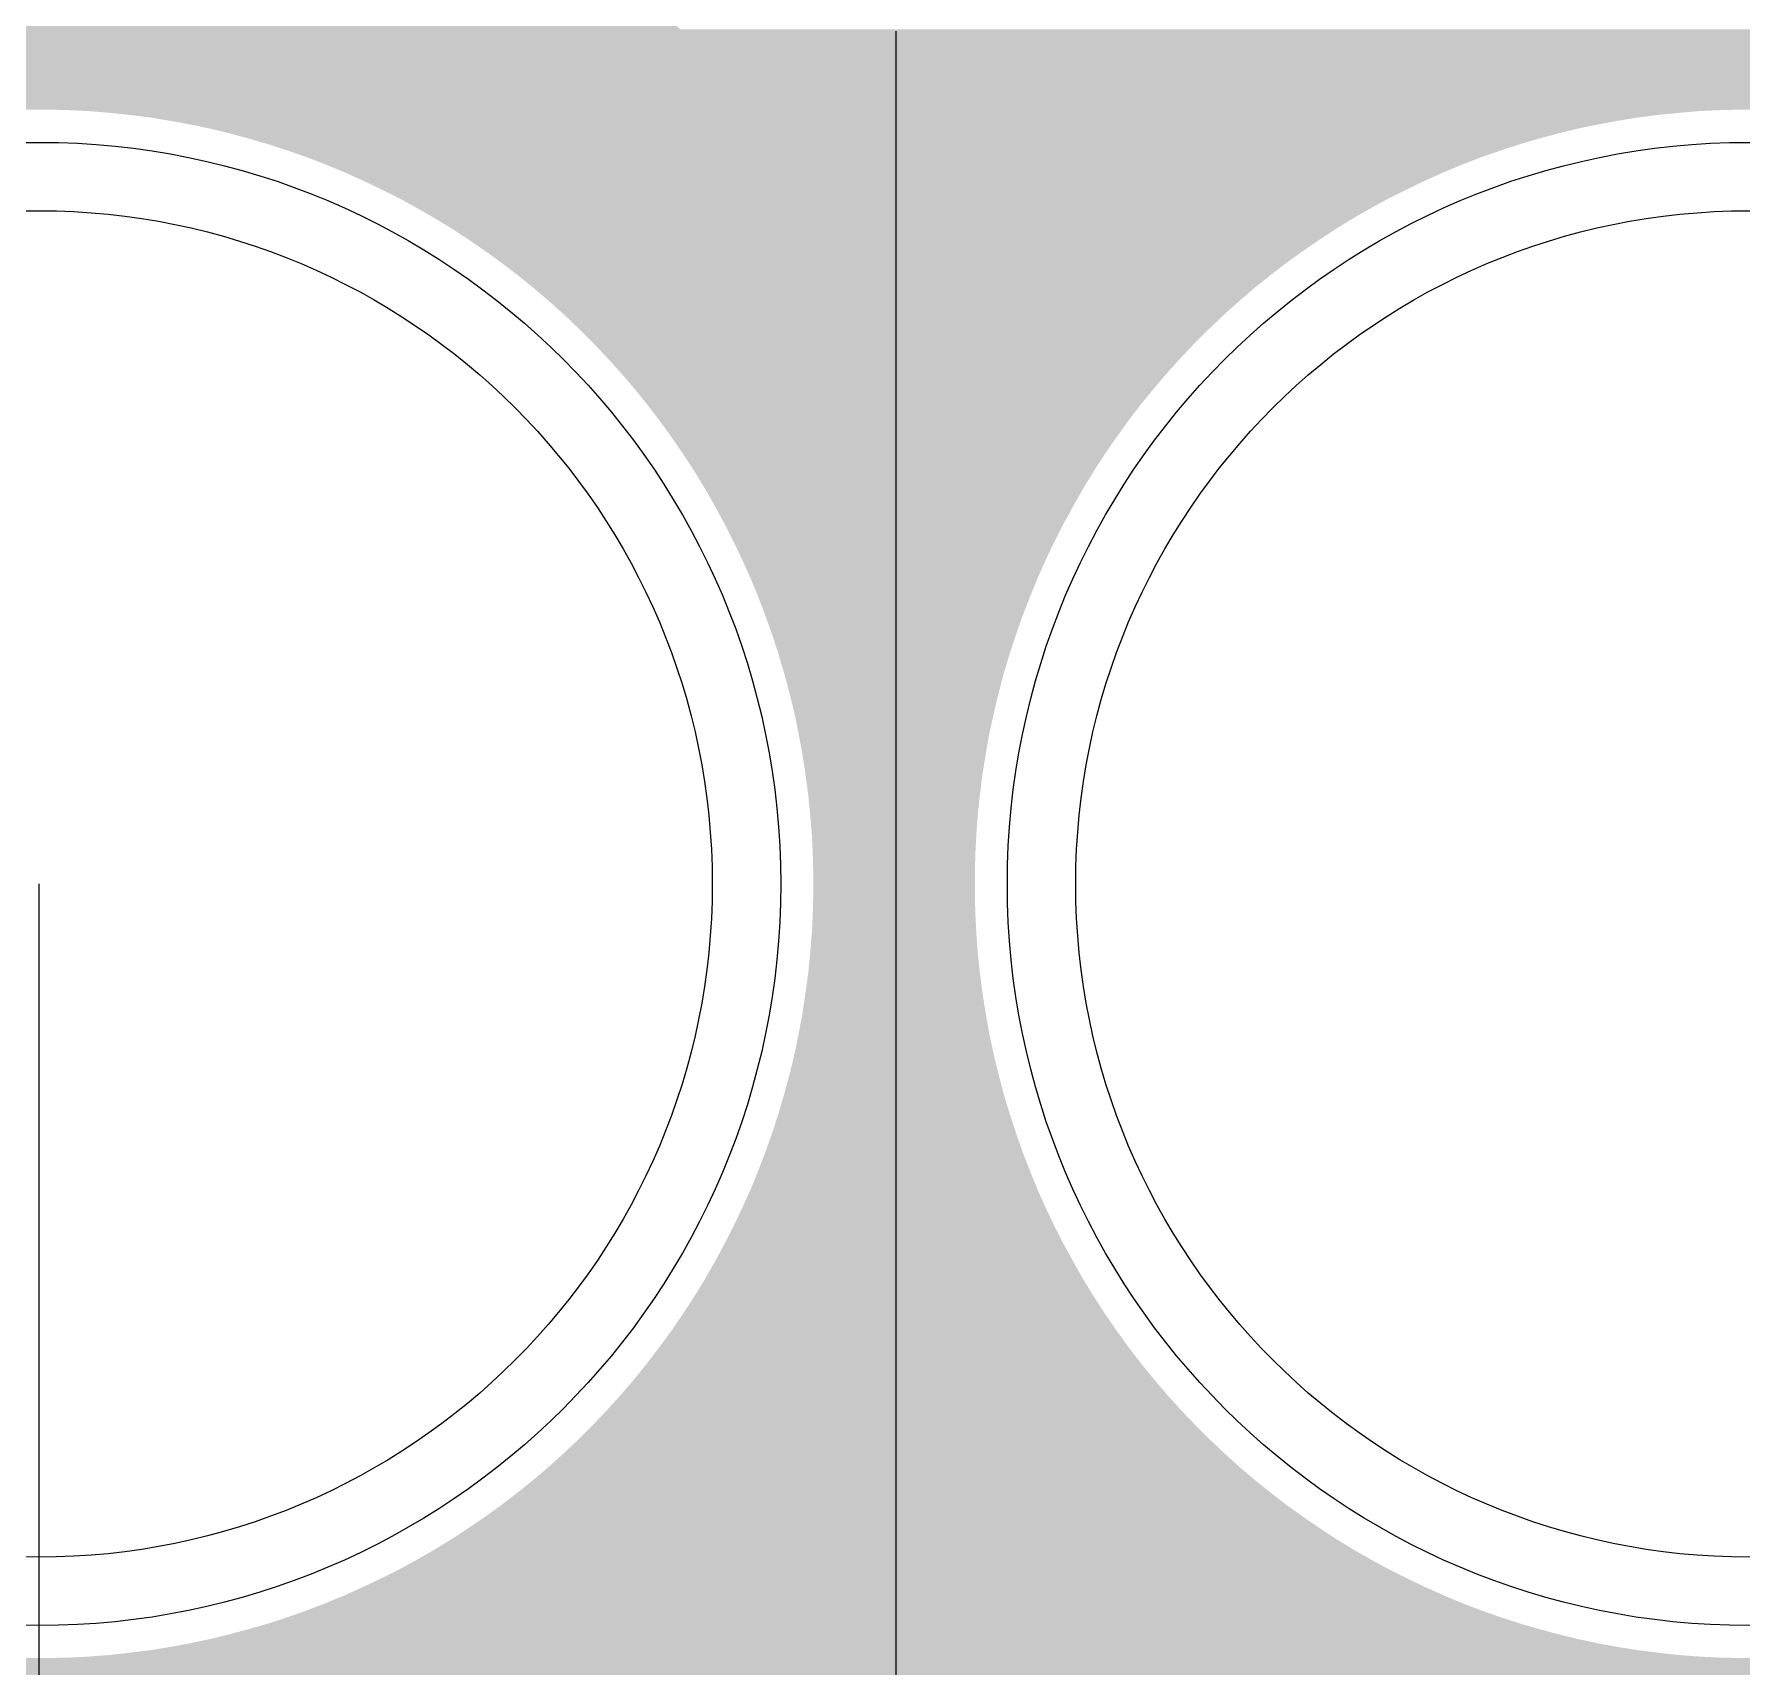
# Model space of a CAD drawing. Header units: millimetres. Extents: x 0 to 210, y 0 to 297.
# Drawn here: x 116.229 to 118.766, y 222.236 to 224.661 of the extents above; entities that cross this region are included whole.
import ezdxf

# ---------------------------------------------------------------- set-up
doc = ezdxf.new("R2010")
doc.units = ezdxf.units.MM
for name, pattern in [('K5LT32768', [0]), ('K5LT32769', [0]), ('K5LT32771', [0]), ('K5LT32773', [0])]:
    doc.linetypes.add(name, pattern=pattern)

# ---------------------------------------------------------------- blocks, each defined once
blk = doc.blocks.new('U9')
at = {"color": 7, "linetype": 'K5LT32768', "lineweight": 18}
blk.add_circle((116.2364, 223.3985), 1, dxfattribs=at)
blk = doc.blocks.new('U10')
at = {"color": 7, "linetype": 'K5LT32768', "lineweight": 18}
blk.add_circle((118.7764, 223.3985), 1, dxfattribs=at)
blk = doc.blocks.new('U140')
at = {"color": 1, "linetype": 'K5LT32771', "lineweight": 18, "true_color": 0xff0000}
blk.add_circle((116.2364, 223.3985), 1.1016, dxfattribs=at)
blk = doc.blocks.new('U141')
at = {"color": 1, "linetype": 'K5LT32771', "lineweight": 18, "true_color": 0xff0000}
blk.add_circle((118.7764, 223.3985), 1.1016, dxfattribs=at)
blk = doc.blocks.new('U242')
at = {"color": 3, "linetype": 'K5LT32773', "lineweight": 18, "true_color": 0x00ff00}
blk.add_circle((116.2364, 223.3985), 1, dxfattribs=at)
blk = doc.blocks.new('U243')
at = {"color": 3, "linetype": 'K5LT32773', "lineweight": 18, "true_color": 0x00ff00}
blk.add_circle((118.7764, 223.3985), 1, dxfattribs=at)
blk = doc.blocks.new('U306')
at = {"color": 1, "linetype": 'K5LT32771', "lineweight": 18, "true_color": 0xff0000}
blk.add_circle((116.2364, 223.3985), 1.1016, dxfattribs=at)
blk = doc.blocks.new('U307')
at = {"color": 1, "linetype": 'K5LT32771', "lineweight": 18, "true_color": 0xff0000}
blk.add_circle((118.7764, 223.3985), 1.1016, dxfattribs=at)

msp = doc.modelspace()

# ---------------------------------------------------------------- hatches: boundary and pattern name
for points in [[(115.1807, 224.572), (115.1807, 224.6795), (117.1772, 224.6795), (117.2846, 224.572)], [(117.735, 224.5487), (117.735, 224.6652), (119.6071, 224.6652), (119.7237, 224.5487)], [(115.1807, 224.5487), (115.1807, 224.572), (117.2846, 224.572), (117.2846, 224.5487)], [(116.2816, 224.5479), (116.2516, 224.5487), (117.2846, 224.5487), (117.2846, 224.5479)], [(116.3118, 224.5464), (116.2816, 224.5479), (117.2846, 224.5479), (117.2846, 224.5464)], [(116.3418, 224.5438), (116.3118, 224.5464), (117.2846, 224.5464), (117.2846, 224.5438)], [(116.3715, 224.5408), (116.3418, 224.5438), (117.2846, 224.5438), (117.2846, 224.5408)], [(117.735, 224.5479), (117.735, 224.5487), (118.7614, 224.5487), (118.7314, 224.5479)], [(117.735, 224.5464), (117.735, 224.5479), (118.7314, 224.5479), (118.7012, 224.5464)], [(117.735, 224.5438), (117.735, 224.5464), (118.7012, 224.5464), (118.6712, 224.5438)], [(117.735, 224.5408), (117.735, 224.5438), (118.6712, 224.5438), (118.6412, 224.5408)], [(116.4015, 224.537), (116.3715, 224.5408), (117.2846, 224.5408), (117.2846, 224.537)], [(116.4312, 224.5321), (116.4015, 224.537), (117.2846, 224.537), (117.2846, 224.5321)], [(116.4609, 224.5266), (116.4312, 224.5321), (117.2846, 224.5321), (117.2846, 224.5266)], [(116.4904, 224.5205), (116.4609, 224.5266), (117.2846, 224.5266), (117.2846, 224.5205)], [(116.5196, 224.5134), (116.4904, 224.5205), (117.2846, 224.5205), (117.2846, 224.5134)], [(117.735, 224.537), (117.735, 224.5408), (118.6412, 224.5408), (118.6115, 224.537)], [(117.735, 224.5321), (117.735, 224.537), (118.6115, 224.537), (118.5818, 224.5321)], [(117.735, 224.5266), (117.735, 224.5321), (118.5818, 224.5321), (118.5521, 224.5266)], [(117.735, 224.5205), (117.735, 224.5266), (118.5521, 224.5266), (118.5226, 224.5205)], [(117.735, 224.5134), (117.735, 224.5205), (118.5226, 224.5205), (118.4934, 224.5134)], [(116.5485, 224.5055), (116.5196, 224.5134), (117.2846, 224.5134), (117.2846, 224.5055)], [(116.5775, 224.4971), (116.5485, 224.5055), (117.2846, 224.5055), (117.2846, 224.4971)], [(116.6062, 224.4877), (116.5775, 224.4971), (117.2846, 224.4971), (117.2846, 224.4877)], [(117.735, 224.5055), (117.735, 224.5134), (118.4934, 224.5134), (118.4642, 224.5055)], [(117.735, 224.4971), (117.735, 224.5055), (118.4642, 224.5055), (118.4355, 224.4971)], [(117.735, 224.4877), (117.735, 224.4971), (118.4355, 224.4971), (118.4068, 224.4877)], [(116.6344, 224.4778), (116.6062, 224.4877), (117.2846, 224.4877), (117.2846, 224.4778)], [(116.6626, 224.4669), (116.6344, 224.4778), (117.2846, 224.4778), (117.2846, 224.4669)], [(116.6905, 224.4554), (116.6626, 224.4669), (117.2846, 224.4669), (117.2846, 224.4554)], [(117.735, 224.4778), (117.735, 224.4877), (118.4068, 224.4877), (118.3783, 224.4778)], [(117.735, 224.4669), (117.735, 224.4778), (118.3783, 224.4778), (118.3501, 224.4669)], [(117.735, 224.4554), (117.735, 224.4669), (118.3501, 224.4669), (118.3225, 224.4554)], [(116.7179, 224.443), (116.6905, 224.4554), (117.2846, 224.4554), (117.2846, 224.443)], [(116.7451, 224.43), (116.7179, 224.443), (117.2846, 224.443), (117.2846, 224.43)], [(117.735, 224.443), (117.735, 224.4554), (118.3225, 224.4554), (118.295, 224.443)], [(117.735, 224.43), (117.735, 224.443), (118.295, 224.443), (118.2679, 224.43)], [(116.772, 224.4166), (116.7451, 224.43), (117.2846, 224.43), (117.2846, 224.4166)], [(116.7985, 224.4021), (116.772, 224.4166), (117.2846, 224.4166), (117.2846, 224.4021)], [(117.735, 224.4166), (117.735, 224.43), (118.2679, 224.43), (118.2409, 224.4166)], [(117.735, 224.4021), (117.735, 224.4166), (118.2409, 224.4166), (118.2145, 224.4021)], [(116.8244, 224.3871), (116.7985, 224.4021), (117.2846, 224.4021), (117.2846, 224.3871)], [(117.735, 224.3871), (117.735, 224.4021), (118.2145, 224.4021), (118.1883, 224.3871)], [(116.8503, 224.3714), (116.8244, 224.3871), (117.2846, 224.3871), (117.2846, 224.3714)], [(116.8754, 224.3549), (116.8503, 224.3714), (117.2846, 224.3714), (117.2846, 224.3549)], [(117.735, 224.3714), (117.735, 224.3871), (118.1883, 224.3871), (118.1627, 224.3714)], [(117.735, 224.3549), (117.735, 224.3714), (118.1627, 224.3714), (118.1375, 224.3549)], [(116.9003, 224.3378), (116.8754, 224.3549), (117.2846, 224.3549), (117.2846, 224.3378)], [(117.735, 224.3378), (117.735, 224.3549), (118.1375, 224.3549), (118.1127, 224.3378)], [(116.9244, 224.3203), (116.9003, 224.3378), (117.2846, 224.3378), (117.2846, 224.3203)], [(116.9486, 224.3018), (116.9244, 224.3203), (117.2846, 224.3203), (117.2846, 224.3018)], [(117.735, 224.3203), (117.735, 224.3378), (118.1127, 224.3378), (118.0883, 224.3203)], [(117.735, 224.3018), (117.735, 224.3203), (118.0883, 224.3203), (118.0644, 224.3018)], [(116.9719, 224.283), (116.9486, 224.3018), (117.2846, 224.3018), (117.2846, 224.283)], [(117.735, 224.283), (117.735, 224.3018), (118.0644, 224.3018), (118.041, 224.283)], [(116.9948, 224.2634), (116.9719, 224.283), (117.2846, 224.283), (117.2846, 224.2634)], [(117.735, 224.2634), (117.735, 224.283), (118.041, 224.283), (118.0182, 224.2634)], [(117.0172, 224.2433), (116.9948, 224.2634), (117.2846, 224.2634), (117.2846, 224.2433)], [(117.039, 224.2225), (117.0172, 224.2433), (117.2846, 224.2433), (117.2846, 224.2225)], [(117.735, 224.2433), (117.735, 224.2634), (118.0182, 224.2634), (117.9958, 224.2433)], [(117.735, 224.2225), (117.735, 224.2433), (117.9958, 224.2433), (117.974, 224.2225)], [(117.0603, 224.2012), (117.039, 224.2225), (117.2846, 224.2225), (117.2846, 224.2012)], [(117.735, 224.2012), (117.735, 224.2225), (117.974, 224.2225), (117.9526, 224.2012)], [(117.0809, 224.1793), (117.0603, 224.2012), (117.2846, 224.2012), (117.2846, 224.1793)], [(117.735, 224.1793), (117.735, 224.2012), (117.9526, 224.2012), (117.9318, 224.1793)], [(117.1012, 224.157), (117.0809, 224.1793), (117.2846, 224.1793), (117.2846, 224.157)], [(117.735, 224.157), (117.735, 224.1793), (117.9318, 224.1793), (117.9117, 224.157)], [(117.1208, 224.1341), (117.1012, 224.157), (117.2846, 224.157), (117.2846, 224.1341)], [(117.735, 224.1341), (117.735, 224.157), (117.9117, 224.157), (117.8922, 224.1341)], [(117.1396, 224.1108), (117.1208, 224.1341), (117.2846, 224.1341), (117.2846, 224.1108)], [(117.735, 224.1108), (117.735, 224.1341), (117.8922, 224.1341), (117.8731, 224.1108)], [(117.1579, 224.0869), (117.1396, 224.1108), (117.2846, 224.1108), (117.2846, 224.0869)], [(117.1757, 224.0625), (117.1579, 224.0869), (117.2846, 224.0869), (117.2846, 224.0625)], [(117.735, 224.0869), (117.735, 224.1108), (117.8731, 224.1108), (117.8548, 224.0869)], [(117.735, 224.0625), (117.735, 224.0869), (117.8548, 224.0869), (117.8373, 224.0625)], [(117.1927, 224.0376), (117.1757, 224.0625), (117.2846, 224.0625), (117.2846, 224.0376)], [(117.735, 224.0452), (117.735, 224.0625), (117.8373, 224.0625), (117.8253, 224.0452)], [(117.1947, 224.0346), (117.1927, 224.0376), (117.2846, 224.0376), (117.2846, 224.0346)], [(117.7511, 224.0376), (117.735, 224.0452), (117.8253, 224.0452), (117.82, 224.0376)], [(117.7789, 224.0244), (117.7511, 224.0376), (117.82, 224.0376), (117.8116, 224.0244)], [(117.2092, 224.0125), (117.1947, 224.0346), (117.2846, 224.0346)], [(117.1947, 222.7628), (117.2092, 222.7849), (117.2846, 222.7628)], [(117.7514, 222.7597), (117.7789, 222.7729), (117.8116, 222.7729), (117.82, 222.7597)], [(117.1757, 222.7348), (117.1927, 222.7597), (117.2846, 222.7597), (117.2846, 222.7348)], [(117.1927, 222.7597), (117.1947, 222.7628), (117.2846, 222.7628), (117.2846, 222.7597)], [(117.735, 222.7519), (117.7514, 222.7597), (117.82, 222.7597), (117.8255, 222.7519)], [(117.735, 222.7348), (117.735, 222.7519), (117.8255, 222.7519), (117.8373, 222.7348)], [(117.1579, 222.7105), (117.1757, 222.7348), (117.2846, 222.7348), (117.2846, 222.7105)], [(117.735, 222.7105), (117.735, 222.7348), (117.8373, 222.7348), (117.8548, 222.7105)], [(117.1396, 222.6866), (117.1579, 222.7105), (117.2846, 222.7105), (117.2846, 222.6866)], [(117.735, 222.6866), (117.735, 222.7105), (117.8548, 222.7105), (117.8731, 222.6866)], [(117.1208, 222.6632), (117.1396, 222.6866), (117.2846, 222.6866), (117.2846, 222.6632)], [(117.735, 222.6632), (117.735, 222.6866), (117.8731, 222.6866), (117.8922, 222.6632)], [(117.0809, 222.618), (117.1012, 222.6404), (117.2846, 222.6404), (117.2846, 222.618)], [(117.1012, 222.6404), (117.1208, 222.6632), (117.2846, 222.6632), (117.2846, 222.6404)], [(117.735, 222.6404), (117.735, 222.6632), (117.8922, 222.6632), (117.9117, 222.6404)], [(117.735, 222.618), (117.735, 222.6404), (117.9117, 222.6404), (117.9318, 222.618)], [(117.0603, 222.5962), (117.0809, 222.618), (117.2846, 222.618), (117.2846, 222.5962)], [(117.735, 222.5962), (117.735, 222.618), (117.9318, 222.618), (117.9526, 222.5962)], [(117.039, 222.5748), (117.0603, 222.5962), (117.2846, 222.5962), (117.2846, 222.5748)], [(117.735, 222.5748), (117.735, 222.5962), (117.9526, 222.5962), (117.974, 222.5748)], [(117.0172, 222.5542), (117.039, 222.5748), (117.2846, 222.5748), (117.2846, 222.5542)], [(117.735, 222.5542), (117.735, 222.5748), (117.974, 222.5748), (117.9958, 222.5542)], [(116.9948, 222.5339), (117.0172, 222.5542), (117.2846, 222.5542), (117.2846, 222.5339)], [(117.735, 222.5339), (117.735, 222.5542), (117.9958, 222.5542), (118.0182, 222.5339)], [(116.9486, 222.4956), (116.9719, 222.5144), (117.2846, 222.5144), (117.2846, 222.4956)], [(116.9719, 222.5144), (116.9948, 222.5339), (117.2846, 222.5339), (117.2846, 222.5144)], [(117.735, 222.5144), (117.735, 222.5339), (118.0182, 222.5339), (118.041, 222.5144)], [(117.735, 222.4956), (117.735, 222.5144), (118.041, 222.5144), (118.0644, 222.4956)], [(116.9244, 222.477), (116.9486, 222.4956), (117.2846, 222.4956), (117.2846, 222.477)], [(117.735, 222.477), (117.735, 222.4956), (118.0644, 222.4956), (118.0883, 222.477)], [(116.9003, 222.4595), (116.9244, 222.477), (117.2846, 222.477), (117.2846, 222.4595)], [(117.735, 222.4595), (117.735, 222.477), (118.0883, 222.477), (118.1127, 222.4595)], [(116.8503, 222.426), (116.8754, 222.4425), (117.2846, 222.4425), (117.2846, 222.426)], [(116.8754, 222.4425), (116.9003, 222.4595), (117.2846, 222.4595), (117.2846, 222.4425)], [(117.735, 222.4425), (117.735, 222.4595), (118.1127, 222.4595), (118.1375, 222.4425)], [(117.735, 222.426), (117.735, 222.4425), (118.1375, 222.4425), (118.1627, 222.426)], [(116.8244, 222.4102), (116.8503, 222.426), (117.2846, 222.426), (117.2846, 222.4102)], [(117.735, 222.4102), (117.735, 222.426), (118.1627, 222.426), (118.1883, 222.4102)], [(116.772, 222.3808), (116.7985, 222.3952), (117.2846, 222.3952), (117.2846, 222.3808)], [(116.7985, 222.3952), (116.8244, 222.4102), (117.2846, 222.4102), (117.2846, 222.3952)], [(117.735, 222.3952), (117.735, 222.4102), (118.1883, 222.4102), (118.2145, 222.3952)], [(117.735, 222.3808), (117.735, 222.3952), (118.2145, 222.3952), (118.2409, 222.3808)], [(116.7179, 222.3544), (116.7451, 222.3673), (117.2846, 222.3673), (117.2846, 222.3544)], [(116.7451, 222.3673), (116.772, 222.3808), (117.2846, 222.3808), (117.2846, 222.3673)], [(117.735, 222.3673), (117.735, 222.3808), (118.2409, 222.3808), (118.2679, 222.3673)], [(117.735, 222.3544), (117.735, 222.3673), (118.2679, 222.3673), (118.295, 222.3544)], [(116.6626, 222.3305), (116.6905, 222.3419), (117.2846, 222.3419), (117.2846, 222.3305)], [(116.6905, 222.3419), (116.7179, 222.3544), (117.2846, 222.3544), (117.2846, 222.3419)], [(117.735, 222.3419), (117.735, 222.3544), (118.295, 222.3544), (118.3225, 222.3419)], [(117.735, 222.3305), (117.735, 222.3419), (118.3225, 222.3419), (118.3501, 222.3305)], [(116.6062, 222.3096), (116.6344, 222.3196), (117.2846, 222.3196), (117.2846, 222.3096)], [(116.6344, 222.3196), (116.6626, 222.3305), (117.2846, 222.3305), (117.2846, 222.3196)], [(117.735, 222.3196), (117.735, 222.3305), (118.3501, 222.3305), (118.3783, 222.3196)], [(117.735, 222.3096), (117.735, 222.3196), (118.3783, 222.3196), (118.4068, 222.3096)], [(116.5196, 222.284), (116.5485, 222.2919), (117.2846, 222.2919), (117.2846, 222.284)], [(116.5485, 222.2919), (116.5775, 222.3002), (117.2846, 222.3002), (117.2846, 222.2919)], [(116.5775, 222.3002), (116.6062, 222.3096), (117.2846, 222.3096), (117.2846, 222.3002)], [(117.735, 222.3002), (117.735, 222.3096), (118.4068, 222.3096), (118.4355, 222.3002)], [(117.735, 222.2919), (117.735, 222.3002), (118.4355, 222.3002), (118.4642, 222.2919)], [(117.735, 222.284), (117.735, 222.2919), (118.4642, 222.2919), (118.4934, 222.284)], [(116.4614, 222.2708), (116.4904, 222.2769), (117.2846, 222.2769), (117.2846, 222.2708)], [(116.4614, 219.423), (116.4614, 222.2708), (117.2846, 222.2708), (117.2846, 219.423)], [(116.4904, 222.2769), (116.5196, 222.284), (117.2846, 222.284), (117.2846, 222.2769)], [(117.735, 222.2769), (117.735, 222.284), (118.4934, 222.284), (118.5226, 222.2769)], [(117.735, 222.2708), (117.735, 222.2769), (118.5226, 222.2769), (118.5513, 222.2708)], [(117.735, 219.4229), (117.735, 222.2708), (118.5513, 222.2708), (118.5513, 219.4229)]]:
    msp.add_hatch(color=7).paths.add_polyline_path(points)
at = {"true_color": 0x00ff00}
for points in [[(100.593, 224.6343), (100.6037, 224.6452), (133.3151, 224.6452), (133.3151, 224.6343)], [(100.6037, 224.6452), (100.6141, 224.6564), (133.3151, 224.6564), (133.3151, 224.6452)], [(100.6141, 224.6564), (100.6237, 224.668), (133.3151, 224.668), (133.3151, 224.6564)], [(100.5699, 224.6142), (100.5816, 224.6241), (133.3151, 224.6241), (133.3151, 224.6142)], [(100.5816, 224.6241), (100.593, 224.6343), (133.3151, 224.6343), (133.3151, 224.6241)], [(100.5323, 224.5885), (100.5453, 224.5964), (133.3151, 224.5964), (133.3151, 224.5885)], [(100.5453, 224.5964), (100.5577, 224.605), (133.3151, 224.605), (133.3151, 224.5964)], [(100.5577, 224.605), (100.5699, 224.6142), (133.3151, 224.6142), (133.3151, 224.605)], [(100.4914, 224.568), (100.5051, 224.5743), (133.3151, 224.5743), (133.3151, 224.568)], [(100.5051, 224.5743), (100.5188, 224.5809), (133.3151, 224.5809), (133.3151, 224.5743)], [(100.5188, 224.5809), (100.5323, 224.5885), (133.3151, 224.5885), (133.3151, 224.5809)], [(100.4263, 224.5487), (100.433, 224.5499), (133.3151, 224.5499), (133.3151, 224.5487)], [(100.433, 224.5499), (100.448, 224.5535), (133.3151, 224.5535), (133.3151, 224.5499)], [(100.448, 224.5535), (100.4627, 224.5578), (133.3151, 224.5578), (133.3151, 224.5535)], [(100.4627, 224.5578), (100.4772, 224.5626), (133.3151, 224.5626), (133.3151, 224.5578)], [(100.4772, 224.5626), (100.4914, 224.568), (133.3151, 224.568), (133.3151, 224.5626)], [(116.2816, 224.5479), (116.2516, 224.5487), (118.7614, 224.5487), (118.7314, 224.5479)], [(116.3118, 224.5464), (116.2816, 224.5479), (118.7314, 224.5479), (118.7012, 224.5464)], [(116.3418, 224.5438), (116.3118, 224.5464), (118.7012, 224.5464), (118.6712, 224.5438)], [(116.3715, 224.5408), (116.3418, 224.5438), (118.6712, 224.5438), (118.6412, 224.5408)], [(116.4015, 224.537), (116.3715, 224.5408), (118.6412, 224.5408), (118.6115, 224.537)], [(116.4312, 224.5321), (116.4015, 224.537), (118.6115, 224.537), (118.5818, 224.5321)], [(116.4609, 224.5266), (116.4312, 224.5321), (118.5818, 224.5321), (118.5521, 224.5266)], [(116.4904, 224.5205), (116.4609, 224.5266), (118.5521, 224.5266), (118.5226, 224.5205)], [(116.5196, 224.5134), (116.4904, 224.5205), (118.5226, 224.5205), (118.4934, 224.5134)], [(116.5485, 224.5055), (116.5196, 224.5134), (118.4934, 224.5134), (118.4642, 224.5055)], [(116.5775, 224.4971), (116.5485, 224.5055), (118.4642, 224.5055), (118.4355, 224.4971)], [(116.6062, 224.4877), (116.5775, 224.4971), (118.4355, 224.4971), (118.4068, 224.4877)], [(116.6344, 224.4778), (116.6062, 224.4877), (118.4068, 224.4877), (118.3783, 224.4778)], [(116.6626, 224.4669), (116.6344, 224.4778), (118.3783, 224.4778), (118.3501, 224.4669)], [(116.6905, 224.4554), (116.6626, 224.4669), (118.3501, 224.4669), (118.3225, 224.4554)], [(116.7179, 224.443), (116.6905, 224.4554), (118.3225, 224.4554), (118.295, 224.443)], [(116.7451, 224.43), (116.7179, 224.443), (118.295, 224.443), (118.2679, 224.43)], [(116.772, 224.4166), (116.7451, 224.43), (118.2679, 224.43), (118.2409, 224.4166)], [(116.7985, 224.4021), (116.772, 224.4166), (118.2409, 224.4166), (118.2145, 224.4021)], [(116.8244, 224.3871), (116.7985, 224.4021), (118.2145, 224.4021), (118.1883, 224.3871)], [(116.8503, 224.3714), (116.8244, 224.3871), (118.1883, 224.3871), (118.1627, 224.3714)], [(116.8754, 224.3549), (116.8503, 224.3714), (118.1627, 224.3714), (118.1375, 224.3549)], [(116.9003, 224.3378), (116.8754, 224.3549), (118.1375, 224.3549), (118.1127, 224.3378)], [(116.9244, 224.3203), (116.9003, 224.3378), (118.1127, 224.3378), (118.0883, 224.3203)], [(116.9486, 224.3018), (116.9244, 224.3203), (118.0883, 224.3203), (118.0644, 224.3018)], [(116.9719, 224.283), (116.9486, 224.3018), (118.0644, 224.3018), (118.041, 224.283)], [(116.9948, 224.2634), (116.9719, 224.283), (118.041, 224.283), (118.0182, 224.2634)], [(117.0172, 224.2433), (116.9948, 224.2634), (118.0182, 224.2634), (117.9958, 224.2433)], [(117.039, 224.2225), (117.0172, 224.2433), (117.9958, 224.2433), (117.974, 224.2225)], [(117.0603, 224.2012), (117.039, 224.2225), (117.974, 224.2225), (117.9526, 224.2012)], [(117.0809, 224.1793), (117.0603, 224.2012), (117.9526, 224.2012), (117.9318, 224.1793)], [(117.1012, 224.157), (117.0809, 224.1793), (117.9318, 224.1793), (117.9117, 224.157)], [(117.1208, 224.1341), (117.1012, 224.157), (117.9117, 224.157), (117.8922, 224.1341)], [(117.1396, 224.1108), (117.1208, 224.1341), (117.8922, 224.1341), (117.8731, 224.1108)], [(117.1579, 224.0869), (117.1396, 224.1108), (117.8731, 224.1108), (117.8548, 224.0869)], [(117.1757, 224.0625), (117.1579, 224.0869), (117.8548, 224.0869), (117.8373, 224.0625)], [(117.1927, 224.0376), (117.1757, 224.0625), (117.8373, 224.0625), (117.82, 224.0376)], [(117.2092, 224.0125), (117.1927, 224.0376), (117.82, 224.0376), (117.8038, 224.0125)], [(117.2249, 223.9868), (117.2092, 224.0125), (117.8038, 224.0125), (117.788, 223.9868)], [(117.2399, 223.9606), (117.2249, 223.9868), (117.788, 223.9868), (117.7731, 223.9606)], [(117.2541, 223.9342), (117.2399, 223.9606), (117.7731, 223.9606), (117.7586, 223.9342)], [(117.2679, 223.9073), (117.2541, 223.9342), (117.7586, 223.9342), (117.7449, 223.9073)], [(117.2808, 223.8801), (117.2679, 223.9073), (117.7449, 223.9073), (117.7319, 223.8801)], [(117.2933, 223.8527), (117.2808, 223.8801), (117.7319, 223.8801), (117.7197, 223.8527)], [(117.3047, 223.8248), (117.2933, 223.8527), (117.7197, 223.8527), (117.7083, 223.8248)], [(117.3154, 223.7968), (117.3047, 223.8248), (117.7083, 223.8248), (117.6974, 223.7968)], [(117.3255, 223.7684), (117.3154, 223.7968), (117.6974, 223.7968), (117.6875, 223.7684)], [(117.3349, 223.7397), (117.3255, 223.7684), (117.6875, 223.7684), (117.6781, 223.7397)], [(117.3433, 223.711), (117.3349, 223.7397), (117.6781, 223.7397), (117.6694, 223.711)], [(117.3512, 223.6818), (117.3433, 223.711), (117.6694, 223.711), (117.6618, 223.6818)], [(117.3583, 223.6525), (117.3512, 223.6818), (117.6618, 223.6818), (117.6547, 223.6525)], [(117.3644, 223.6231), (117.3583, 223.6525), (117.6547, 223.6525), (117.6483, 223.6231)], [(117.37, 223.5934), (117.3644, 223.6231), (117.6483, 223.6231), (117.643, 223.5934)], [(117.3745, 223.5636), (117.37, 223.5934), (117.643, 223.5934), (117.6382, 223.5636)], [(117.3786, 223.5339), (117.3745, 223.5636), (117.6382, 223.5636), (117.6344, 223.5339)], [(117.3816, 223.504), (117.3786, 223.5339), (117.6344, 223.5339), (117.6311, 223.504)], [(117.3842, 223.474), (117.3816, 223.504), (117.6311, 223.504), (117.6288, 223.474)], [(117.3857, 223.4438), (117.3842, 223.474), (117.6288, 223.474), (117.6273, 223.4438)], [(117.3865, 223.4138), (117.3857, 223.4438), (117.6273, 223.4438), (117.6265, 223.4138)], [(117.3865, 223.3836), (117.3865, 223.4138), (117.6265, 223.4138), (117.6265, 223.3836)], [(117.3857, 223.3536), (117.3865, 223.3836), (117.6265, 223.3836), (117.6273, 223.3536)], [(117.3842, 223.3234), (117.3857, 223.3536), (117.6273, 223.3536), (117.6288, 223.3234)], [(117.3816, 223.2934), (117.3842, 223.3234), (117.6288, 223.3234), (117.6311, 223.2934)], [(117.3786, 223.2634), (117.3816, 223.2934), (117.6311, 223.2934), (117.6344, 223.2634)], [(117.3745, 223.2337), (117.3786, 223.2634), (117.6344, 223.2634), (117.6382, 223.2337)], [(117.37, 223.204), (117.3745, 223.2337), (117.6382, 223.2337), (117.643, 223.204)], [(117.3644, 223.1743), (117.37, 223.204), (117.643, 223.204), (117.6483, 223.1743)], [(117.3583, 223.1448), (117.3644, 223.1743), (117.6483, 223.1743), (117.6547, 223.1448)], [(117.3512, 223.1156), (117.3583, 223.1448), (117.6547, 223.1448), (117.6618, 223.1156)], [(117.3433, 223.0864), (117.3512, 223.1156), (117.6618, 223.1156), (117.6694, 223.0864)], [(117.3349, 223.0577), (117.3433, 223.0864), (117.6694, 223.0864), (117.6781, 223.0577)], [(117.3255, 223.029), (117.3349, 223.0577), (117.6781, 223.0577), (117.6875, 223.029)], [(117.3154, 223.0005), (117.3255, 223.029), (117.6875, 223.029), (117.6974, 223.0005)], [(117.3047, 222.9726), (117.3154, 223.0005), (117.6974, 223.0005), (117.7083, 222.9726)], [(117.2933, 222.9446), (117.3047, 222.9726), (117.7083, 222.9726), (117.7197, 222.9446)], [(117.2808, 222.9172), (117.2933, 222.9446), (117.7197, 222.9446), (117.7319, 222.9172)], [(117.2679, 222.89), (117.2808, 222.9172), (117.7319, 222.9172), (117.7449, 222.89)], [(117.2541, 222.8631), (117.2679, 222.89), (117.7449, 222.89), (117.7586, 222.8631)], [(117.2399, 222.8367), (117.2541, 222.8631), (117.7586, 222.8631), (117.7731, 222.8367)], [(117.2249, 222.8105), (117.2399, 222.8367), (117.7731, 222.8367), (117.788, 222.8105)], [(117.2092, 222.7849), (117.2249, 222.8105), (117.788, 222.8105), (117.8038, 222.7849)], [(117.1927, 222.7597), (117.2092, 222.7849), (117.8038, 222.7849), (117.82, 222.7597)], [(117.1757, 222.7348), (117.1927, 222.7597), (117.82, 222.7597), (117.8373, 222.7348)], [(117.1579, 222.7105), (117.1757, 222.7348), (117.8373, 222.7348), (117.8548, 222.7105)], [(117.1396, 222.6866), (117.1579, 222.7105), (117.8548, 222.7105), (117.8731, 222.6866)], [(117.1208, 222.6632), (117.1396, 222.6866), (117.8731, 222.6866), (117.8922, 222.6632)], [(117.0809, 222.618), (117.1012, 222.6404), (117.9117, 222.6404), (117.9318, 222.618)], [(117.1012, 222.6404), (117.1208, 222.6632), (117.8922, 222.6632), (117.9117, 222.6404)], [(117.0603, 222.5962), (117.0809, 222.618), (117.9318, 222.618), (117.9526, 222.5962)], [(117.039, 222.5748), (117.0603, 222.5962), (117.9526, 222.5962), (117.974, 222.5748)], [(117.0172, 222.5542), (117.039, 222.5748), (117.974, 222.5748), (117.9958, 222.5542)], [(116.9948, 222.5339), (117.0172, 222.5542), (117.9958, 222.5542), (118.0182, 222.5339)], [(116.9486, 222.4956), (116.9719, 222.5144), (118.041, 222.5144), (118.0644, 222.4956)], [(116.9719, 222.5144), (116.9948, 222.5339), (118.0182, 222.5339), (118.041, 222.5144)], [(116.9244, 222.477), (116.9486, 222.4956), (118.0644, 222.4956), (118.0883, 222.477)], [(116.9003, 222.4595), (116.9244, 222.477), (118.0883, 222.477), (118.1127, 222.4595)], [(116.8503, 222.426), (116.8754, 222.4425), (118.1375, 222.4425), (118.1627, 222.426)], [(116.8754, 222.4425), (116.9003, 222.4595), (118.1127, 222.4595), (118.1375, 222.4425)], [(116.8244, 222.4102), (116.8503, 222.426), (118.1627, 222.426), (118.1883, 222.4102)], [(116.772, 222.3808), (116.7985, 222.3952), (118.2145, 222.3952), (118.2409, 222.3808)], [(116.7985, 222.3952), (116.8244, 222.4102), (118.1883, 222.4102), (118.2145, 222.3952)], [(116.7179, 222.3544), (116.7451, 222.3673), (118.2679, 222.3673), (118.295, 222.3544)], [(116.7451, 222.3673), (116.772, 222.3808), (118.2409, 222.3808), (118.2679, 222.3673)], [(116.6626, 222.3305), (116.6905, 222.3419), (118.3225, 222.3419), (118.3501, 222.3305)], [(116.6905, 222.3419), (116.7179, 222.3544), (118.295, 222.3544), (118.3225, 222.3419)], [(116.6062, 222.3096), (116.6344, 222.3196), (118.3783, 222.3196), (118.4068, 222.3096)], [(116.6344, 222.3196), (116.6626, 222.3305), (118.3501, 222.3305), (118.3783, 222.3196)], [(116.5196, 222.284), (116.5485, 222.2919), (118.4642, 222.2919), (118.4934, 222.284)], [(116.5485, 222.2919), (116.5775, 222.3002), (118.4355, 222.3002), (118.4642, 222.2919)], [(116.5775, 222.3002), (116.6062, 222.3096), (118.4068, 222.3096), (118.4355, 222.3002)], [(116.3715, 222.2566), (116.4015, 222.2604), (118.6115, 222.2604), (118.6412, 222.2566)], [(116.4015, 222.2604), (116.4312, 222.2652), (118.5818, 222.2652), (118.6115, 222.2604)], [(116.4312, 222.2652), (116.4609, 222.2705), (118.5521, 222.2705), (118.5818, 222.2652)], [(116.4609, 222.2705), (116.4904, 222.2769), (118.5226, 222.2769), (118.5521, 222.2705)], [(116.4904, 222.2769), (116.5196, 222.284), (118.4934, 222.284), (118.5226, 222.2769)], [(118.2333, 216.3981), (112.3827, 222.2487), (139.3399, 222.2487), (139.3399, 216.3981)], [(116.2516, 222.2487), (116.2816, 222.2494), (118.7314, 222.2494), (118.7614, 222.2487)], [(116.2816, 222.2494), (116.3118, 222.251), (118.7012, 222.251), (118.7314, 222.2494)], [(116.3118, 222.251), (116.3418, 222.2533), (118.6712, 222.2533), (118.7012, 222.251)], [(116.3418, 222.2533), (116.3715, 222.2566), (118.6412, 222.2566), (118.6712, 222.2533)]]:
    msp.add_hatch(color=3, dxfattribs=at).paths.add_polyline_path(points)

# ---------------------------------------------------------------- linework, layer by layer
at = {"color": 7, "linetype": 'K5LT32769', "lineweight": 18}
for points in [[(117.5097, 214.8532), (117.5097, 224.6652)], [(116.215, 218.823), (116.2364, 218.8446), (116.2364, 223.3985)]]:
    msp.add_lwpolyline(points, dxfattribs=at)

# ---------------------------------------------------------------- block references
for name in ['U140', 'U306', 'U141', 'U307', 'U9', 'U242', 'U10', 'U243']:
    msp.add_blockref(name, (0, 0))

doc.saveas('drawing.dxf')
